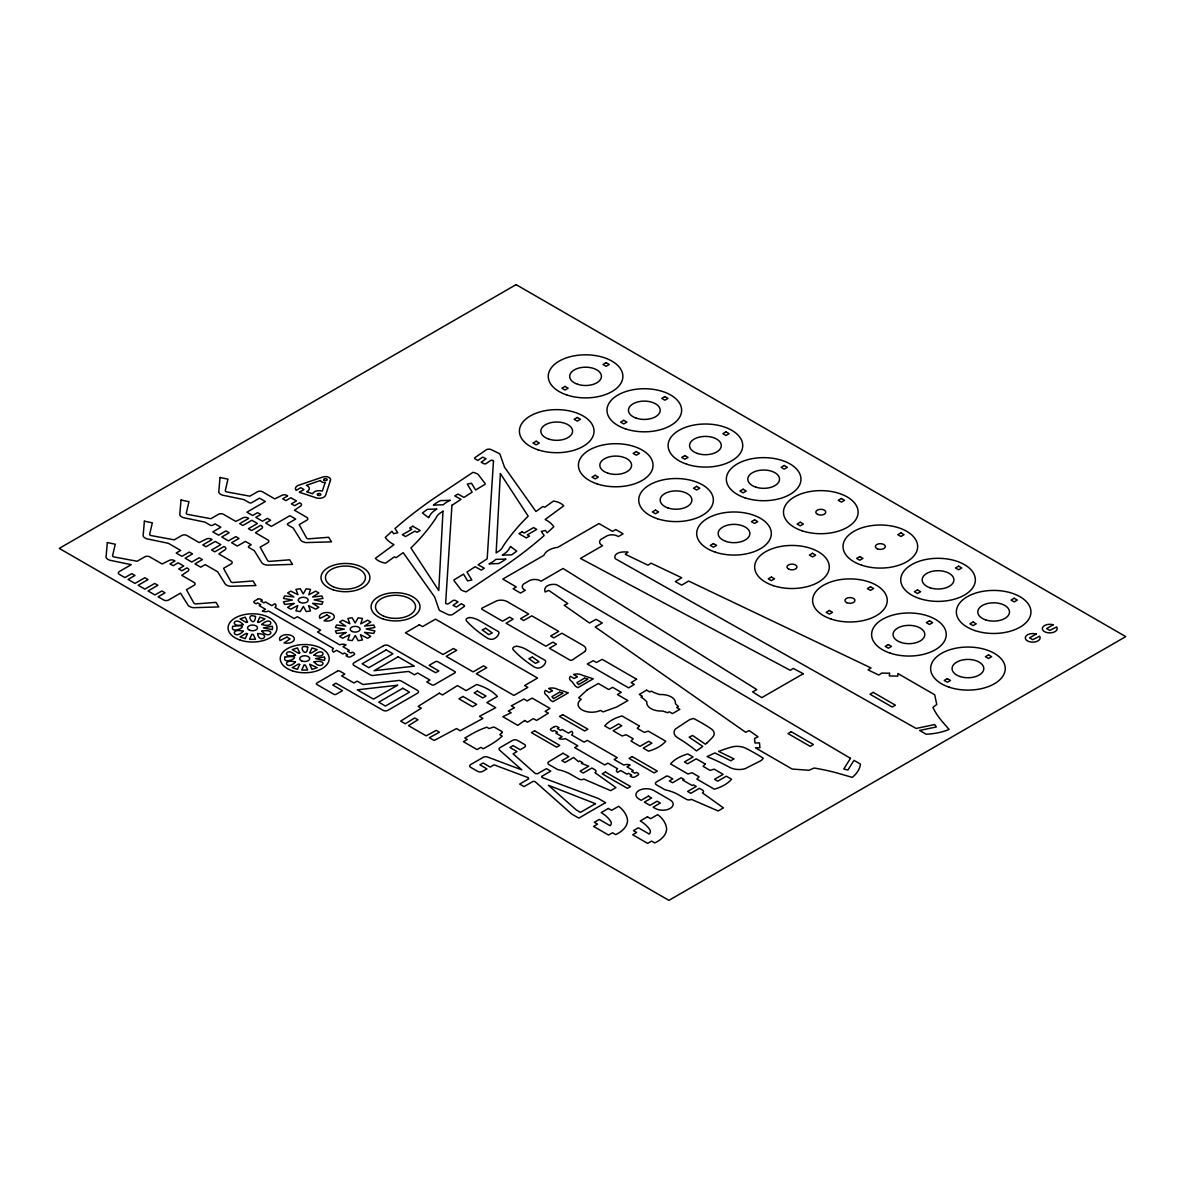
<?xml version="1.0" encoding="UTF-8"?>
<svg xmlns="http://www.w3.org/2000/svg" width="1185" height="1185" viewBox="0 0 1185 1185"><rect width="100%" height="100%" fill="white"/><g stroke="black" fill="none" stroke-linecap="round" stroke-linejoin="round"><path stroke-width="1.5" d="M243.251 631.22C234.186 640.804 228.809 627.354 243.251 631.22M261.811 624.495C275.75 628.865 271.646 615.015 261.811 624.495M293.939 603.461L287.614 607.342L290.769 609.164L297.805 605.565L295.939 610.882L300.235 611.549L303.39 606.424L306.219 611.549L308.396 611.297L310.514 610.882L308.515 605.624L315.684 609.164L318.839 607.342L312.603 603.283L321.831 604.365L322.972 601.876L314.218 599.877L322.972 598.425L321.831 595.951L312.603 597.018L318.839 592.959L315.684 591.137L308.796 594.781L310.514 589.419L306.219 588.752L303.227 593.892L300.235 588.752L298.057 589.004L295.939 589.419L297.953 594.677L290.769 591.137L287.614 592.959L293.91 596.929L284.637 595.951L283.482 598.425L292.369 600.054L283.482 601.876L284.637 604.365L293.939 603.461M295.435 661.956C286.548 671.539 280.845 658.119 295.435 661.956M314.01 655.231C327.949 659.601 323.846 645.751 314.01 655.231M345.872 632.538L339.547 636.419L342.687 638.241L349.738 634.642L347.872 639.959L352.167 640.626L355.322 635.486L358.137 640.626L360.329 640.374L362.447 639.959L360.433 634.701L367.617 638.241L370.757 636.419L364.536 632.346L373.749 633.427L374.904 630.953L366.15 628.954L374.904 627.502L373.749 625.013L364.536 626.095L370.757 622.021L367.617 620.214L360.729 623.843L362.447 618.481L358.137 617.829L355.159 622.969L352.167 617.829L349.975 618.066L347.872 618.481L349.871 623.754L342.687 620.214L339.547 622.036L345.768 626.095L336.555 625.013L335.399 627.502L344.302 629.131L335.399 630.953L336.555 633.427L345.872 632.538M442.983 511.224L438.761 590.56L410.914 547.974A338.999 195.718 0 0 0 436.095 517.815A19.538 11.287 0 0 1 440.479 512.868L442.983 511.224M500.366 473.6L496.145 552.936L498.648 551.292A19.538 11.287 0 0 0 503.033 546.329A338.999 195.718 0 0 1 528.199 516.171L500.366 473.6M451.944 505.328L445.649 602.943A1.674 0.963 0 0 0 448.611 603.609L452.951 600.588A1.674 0.963 0 0 1 455.395 600.514L457.973 601.936L453.04 605.357L456.418 607.075L461.246 603.743L463.972 605.254A1.674 0.963 0 0 1 464.105 606.572L452.907 614.304A3.481 2.014 0 0 1 448.004 614.556L440.213 610.808A3.481 2.014 0 0 1 439.042 609.653L434.643 596.988L403.181 552.654L396.16 557.676L394.383 556.846L385.599 563.142A16.427 9.495 0 0 1 375.334 558.372L393.968 544.656A33.195 19.167 0 0 1 385.273 537.457L391.954 531.265L393.613 533.68L397.819 532.717L394.975 528.599L395.79 527.873A545.411 314.884 0 0 1 440.968 493.671L473.022 472.297L475.615 473.126A6.977 4.029 0 0 1 478.621 475.022L485.035 483.421A1.748 1.007 0 0 1 484.695 484.517L475.615 490.012L471.497 483.258L467.275 484.117L472.148 492.116L464.002 497.419L457.914 494.056L454.788 495.937L461.009 499.374L451.944 505.328M493.478 461.202L487.168 558.831L478.103 564.771L484.324 568.207L481.199 570.103L475.126 566.741L466.979 572.044L471.852 580.028L467.616 580.887L463.513 574.147L454.433 579.628A1.748 1.007 0 0 0 454.092 580.724L460.506 589.123A6.977 4.029 0 0 0 463.513 591.034L466.105 591.863L498.144 570.474A545.411 314.884 0 0 0 543.322 536.272L544.152 535.546L541.308 531.443L545.5 530.465L547.174 532.88L553.839 526.703A33.195 19.167 0 0 0 545.159 519.504L563.779 505.788A16.427 9.495 0 0 0 553.514 501.018L544.745 507.298L542.952 506.469L535.931 511.505L504.469 467.157L500.085 454.507A3.481 2.014 0 0 0 498.9 453.351L491.123 449.604A3.481 2.014 0 0 0 486.205 449.856L475.022 457.588A1.674 0.963 0 0 0 475.141 458.906L477.881 460.417L482.71 457.084L486.087 458.788L481.14 462.209L483.732 463.631A1.674 0.963 0 0 0 486.161 463.557L490.516 460.55A1.674 0.963 0 0 1 493.478 461.202M107.331 542.567L106.028 557.276A7.48 4.325 0 0 0 111.864 560.653L131.209 564.682L119.329 571.54A3.481 2.014 0 0 0 119.329 574.384L124.884 577.599L131.787 573.614L134.971 575.451L128.069 579.435L134.971 583.42L144.837 577.732L148.036 579.569L138.171 585.271L144.851 589.123L154.717 583.435L157.916 585.271L148.051 590.974L154.954 594.959L161.856 590.974L165.041 592.811L158.138 596.796L163.708 600.01A3.481 2.014 0 0 0 168.625 600.01L180.52 593.137L187.497 604.306A7.48 4.325 0 0 0 193.333 607.683L218.81 606.927L215.951 602.35L195.851 603.92A2.37 1.363 0 0 1 193.748 602.824L186.46 589.715L194.103 585.301A3.481 2.014 0 0 0 194.103 582.457L181.749 575.317L187.985 571.111A3.481 2.014 0 0 0 187.808 568.37L186.934 567.882L181.912 570.785L178.713 568.933L183.734 566.03L178.18 562.816L173.143 565.719L169.959 563.882L174.98 560.979L174.121 560.475A3.481 2.014 0 0 0 169.381 560.372L162.093 563.971L149.725 556.832A3.481 2.014 0 0 0 144.807 556.832L137.149 561.246L114.441 557.039A2.37 1.363 0 0 1 112.545 555.824L115.256 544.226L107.331 542.567M144.407 521.178L143.104 535.887A7.48 4.325 0 0 0 148.94 539.264L168.285 543.278L180.668 550.433L176.18 553.025L181.912 556.343L189.333 552.062L192.533 553.913L185.112 558.194L191.777 562.031L199.184 557.75L202.383 559.601L194.977 563.882L200.709 567.2L205.212 564.608L217.596 571.748L224.557 582.916A7.48 4.325 0 0 0 230.394 586.294L255.886 585.538L253.027 580.961L232.912 582.531A2.37 1.363 0 0 1 230.808 581.435L223.521 568.326L231.179 563.912A3.481 2.014 0 0 0 231.179 561.068L218.81 553.928L225.061 549.721A3.481 2.014 0 0 0 224.869 546.981L224.009 546.478L214.737 551.84L211.537 549.988L220.81 544.641L215.24 541.426L205.983 546.774L202.783 544.937L212.056 539.575L211.182 539.086A3.481 2.014 0 0 0 206.457 538.982L199.169 542.582L186.8 535.442A3.481 2.014 0 0 0 181.868 535.442L174.225 539.856L151.502 535.65A2.37 1.363 0 0 1 149.621 534.435L152.332 522.822L144.407 521.178M181.038 500.026L179.75 514.734A7.48 4.325 0 0 0 185.586 518.112L204.931 522.126L210.263 525.207A1.748 1.007 0 0 0 212.722 525.207L215.048 523.874L220.854 527.221L212.811 531.872L218.558 535.19L225.98 530.91L229.179 532.746L221.758 537.027L228.424 540.878L235.83 536.598L239.029 538.449L231.608 542.73L237.356 546.048L245.399 541.397L251.22 544.759L248.909 546.092A1.748 1.007 0 0 0 248.909 547.514L254.242 550.595L261.204 561.764A7.48 4.325 0 0 0 267.04 565.141L292.517 564.386L289.673 559.809L269.558 561.379A2.37 1.363 0 0 1 267.454 560.283L260.167 547.174L267.825 542.745A3.481 2.014 0 0 0 267.825 539.901L255.456 532.761L261.692 528.554A3.481 2.014 0 0 0 261.515 525.829L260.656 525.325L251.605 530.539L248.42 528.703L257.456 523.489L251.887 520.274L242.851 525.488L239.651 523.637L248.687 518.423L247.828 517.919A3.481 2.014 0 0 0 243.088 517.815L235.815 521.43L223.447 514.29A3.481 2.014 0 0 0 218.514 514.29L210.856 518.704L188.148 514.497A2.37 1.363 0 0 1 186.252 513.283L188.978 501.67L181.038 500.026M220.025 477.496L218.736 492.205A7.48 4.325 0 0 0 224.572 495.582L243.917 499.596L249.25 502.677A1.748 1.007 0 0 0 251.709 502.677L259.53 498.159L265.351 501.522L246.88 512.187L252.612 515.505L257.545 512.661L260.744 514.497L255.812 517.356L262.477 521.193L267.41 518.349L270.595 520.2L265.677 523.044L271.409 526.362L289.881 515.697L295.702 519.06L287.896 523.563A1.748 1.007 0 0 0 287.896 524.985L293.228 528.066L300.19 539.234A7.48 4.325 0 0 0 306.026 542.597L331.519 541.856L328.66 537.279L308.544 538.849A2.37 1.363 0 0 1 306.441 537.753L299.153 524.644L306.811 520.215A3.481 2.014 0 0 0 306.811 517.371L294.443 510.231L300.679 506.025A3.481 2.014 0 0 0 300.501 503.299L299.642 502.796L294.606 505.699L291.406 503.862L296.443 500.959L290.873 497.744L285.852 500.648L282.652 498.796L287.688 495.893L286.814 495.389A3.481 2.014 0 0 0 282.074 495.286L274.802 498.9L262.433 491.76A3.481 2.014 0 0 0 257.5 491.76L249.842 496.174L227.135 491.968A2.37 1.363 0 0 1 225.254 490.753L227.964 479.14L220.025 477.496M889.565 673.287L889.328 675.894L897.682 676.161L897.919 673.539L934.698 694.78L936.772 704.468L932.906 707.43A143.415 82.802 0 0 0 942.786 722.183L949.096 729.456A45.563 26.307 0 0 1 926.137 734.226L919.634 730.464L936.343 726.953L934.639 724.553L916.124 728.449L615.326 558.713A8.606 4.977 0 0 1 621.814 552.077A14.901 8.606 0 0 1 628.006 552.166L625.25 554.254L648.017 565.215L651.024 563.142L681.731 577.762L675.317 581.568L681.686 585.153L688.633 581.05L870.975 667.925L868.087 669.94L878.84 675.065L881.729 673.05L889.565 673.287M232.704 626.406C229.283 636.108 255.916 622.895 232.704 626.406M247.502 622.081L246.302 622.481L240.066 618.896L245.236 617.178L247.502 622.081M257.575 633.634C259.174 644.847 272.535 633.886 257.619 633.545M272.52 627.902L272.283 629.635L263.366 627.902L272.283 626.184L272.52 627.902M284.904 657.142C281.482 666.844 308.115 653.631 284.904 657.142M299.686 652.817L298.487 653.216L292.265 649.632L297.435 647.914L299.686 652.817M309.759 664.37L312.01 669.377L317.18 667.659L309.803 664.281M324.72 658.638L324.468 660.371L315.551 658.638L324.468 656.92L324.72 658.638M247.502 633.738L245.236 638.641L240.066 636.923L246.302 633.338L247.502 633.738M257.589 621.977L258.76 622.481L264.996 618.896L259.811 617.178L257.589 621.977M299.686 664.474L297.435 669.377L292.251 667.659L298.487 664.074L299.686 664.474M309.774 652.713L310.944 653.216L317.18 649.632L312.01 647.914L309.774 652.713M325.06 482.665L322.335 491.123A6.636 3.836 0 0 0 312.588 493.76L306.663 491.79A6.977 4.029 0 0 0 306.367 485.302L320.409 480.517A5.229 3.022 0 0 0 325.06 482.665M330.274 480.755L325.638 495.182A6.636 3.836 0 0 1 321.224 498.115A6.636 3.836 0 0 1 314.647 497.315L300.412 492.604A8.725 5.036 0 0 1 299.272 492.264L303.982 489.538L300.797 487.687L296.191 490.353A8.725 5.036 0 0 1 295.657 489.657A6.977 4.029 0 0 1 299.612 484.917L322.75 477.051A5.229 3.022 0 0 1 328.808 477.348A5.229 3.022 0 0 1 330.274 480.755M243.251 624.599C228.853 628.494 234.141 615 243.251 624.599M261.841 631.131C269.454 640.626 277.497 628.02 261.841 631.131M295.435 655.335C280.978 659.201 286.4 645.736 295.435 655.335M314.04 661.867C321.757 671.391 329.578 658.697 314.04 661.867M255.516 616.511C254.597 630.139 243.488 611.875 255.516 616.511M251.768 634.493L249.546 639.308L255.516 639.308L253.22 634.405L251.768 634.493M307.715 647.247C306.885 660.786 295.613 642.7 307.715 647.247M303.967 665.229L301.731 670.043L307.715 670.043L305.419 665.14L303.967 665.229M850.504 758.341L843.75 769.021L847.912 770.013L854 760.355L860.503 764.118A45.563 26.307 0 0 1 852.267 777.375L839.661 773.731A143.415 82.802 0 0 0 814.11 768.028L808.985 770.265L792.187 769.065L755.408 747.824L759.94 747.691L759.481 742.862L754.963 742.995L754.549 738.477L758.044 736.803L749.172 730.597L745.661 732.271L595.211 626.983L602.306 622.984L596.085 619.311L589.523 623.014L564.178 605.283L567.778 603.55L548.788 590.397L545.174 591.982A14.901 8.606 0 0 1 545.026 588.412A8.606 4.977 0 0 1 556.52 584.664L850.504 758.341M429.281 516.601L428.57 517.667L422.408 512.986L427.385 509.328L436.821 509.032L435.132 510.157A26.648 15.39 0 0 0 429.281 516.601M510.542 546.492L509.846 547.544A26.648 15.39 0 0 1 503.995 554.002L502.292 555.113L511.727 554.832L516.719 551.158L510.542 546.492M639.426 726.02L637.263 728.345L644.255 732.389L648.284 731.13L665.748 741.217A37.372 21.582 0 0 1 648.491 751.172L643.248 748.15L651.883 743.158L648.684 741.321L640.048 746.298L631.027 741.099L633.205 738.773L626.198 734.73L622.169 735.974L613.149 730.775L621.784 725.783L618.6 723.946L609.949 728.923L604.72 725.901A37.372 21.582 0 0 1 621.977 715.933L639.426 726.02M705.268 764.029L703.09 766.354L710.096 770.398L714.125 769.139L723.146 774.353L714.511 779.345L717.71 781.182L726.346 776.205L731.589 779.226A37.372 21.582 0 0 1 714.333 789.18L696.869 779.108L699.046 776.782L692.04 772.738L688.011 773.998L670.547 763.91A37.372 21.582 0 0 1 687.818 753.956L693.047 756.978L684.412 761.97L687.611 763.807L696.247 758.815L705.268 764.029M502.025 732.656L499.818 734.715L502.203 736.092A80.891 46.704 0 0 1 491.805 743.899L483.361 748.772L480.903 747.365L477.066 749.572L463.424 741.692L467.26 739.484L464.801 738.062L473.245 733.189A80.891 46.704 0 0 1 486.768 727.19L489.153 728.553L492.723 727.279A1.674 0.963 0 0 1 494.782 727.427L501.788 731.471A1.674 0.963 0 0 1 502.025 732.656M587.182 689.907L578.65 697.817L581.242 699.298A13.672 7.895 0 0 0 582.087 709.919A13.672 7.895 0 0 0 600.484 710.408L603.061 711.904L616.763 706.986L627.872 700.587L617.415 694.543L621.251 692.336L612.571 687.315L608.734 689.537L598.292 683.493L587.182 689.907M706.778 743.054L705.43 744.239L692.573 735.485L689.152 737.174L702.764 746.432L696.469 750.92A218.647 126.232 0 0 0 678.072 738.003A13.479 7.791 0 0 1 675.45 729.012L688.515 720.376A10.413 6.014 0 0 1 693.64 718.51A191.333 110.472 0 0 1 711.622 729.13A13.02 7.51 0 0 1 713.192 736.552A114.471 66.093 0 0 1 706.778 743.054M524.659 720.524L517.801 725.353L502.81 716.703L511.165 712.733L508.291 711.074L514.453 707.741L511.357 705.83L523.963 699.002L527.058 700.928L532.198 698.143L549.944 708.378L545.13 711.356L548.433 713.148L536.627 720.421L533.309 718.628L527.532 722.183L524.659 720.524M733.811 758.815L730.908 760.8L714.866 752.934L707.09 756.578A218.647 126.232 0 0 1 729.456 767.199A13.479 7.791 0 0 0 745.039 768.71L759.985 761.155A10.413 6.014 0 0 0 763.229 758.207A191.333 110.472 0 0 0 744.832 747.824A13.02 7.51 0 0 0 731.975 746.92A114.471 66.093 0 0 0 720.702 750.623L718.643 751.394L733.811 758.815M584.857 651.498L572.311 659.971A1.748 1.007 0 0 1 569.792 660.015L549.425 648.254L556.476 644.181L552.936 642.137L545.885 646.21L506.099 623.236L513.149 619.163L509.609 617.118L502.558 621.192L482.191 609.431A1.748 1.007 0 0 1 482.251 607.979L496.93 600.736A8.754 5.051 0 0 1 507.535 601.817L528.629 613.993L520.541 618.659L523.711 620.496L531.798 615.83L558.713 631.368L550.625 636.034L553.81 637.871L561.883 633.205L582.976 645.381A8.754 5.051 0 0 1 584.857 651.498M439.235 693.195L418.053 706.438L421.312 708.186L400.663 721.117L405.3 723.783L414.691 717.991L417.994 719.769L408.484 725.635L426.156 735.841L436.317 730.345L439.398 732.256L429.355 737.677L434.184 740.462L456.551 728.553L460.135 730.76L482.947 718.451L479.51 716.318L495.73 707.682L486.842 702.557L497.404 696.454A49.4 28.514 0 0 0 476.696 684.5L466.135 690.603L457.454 685.582L442.479 694.958L439.235 693.195M803.267 673.732L761.777 697.639L752.549 691.877L756.83 689.596L563.068 568.474L541.027 581.213A8.073 4.651 0 0 0 530.006 580.309L523.711 583.938A8.073 4.651 0 0 0 525.281 590.293L520.496 593.063L513.105 588.782L516.319 586.931L502.751 579.095L543.915 555.335A18.145 10.472 0 0 1 557.779 547.322L598.958 523.563L612.512 531.398L615.726 529.532L623.117 533.813L618.333 536.568A8.073 4.651 0 0 0 607.327 535.664L601.032 539.293A8.073 4.651 0 0 0 602.602 545.648L580.457 558.431L790.247 670.295L793.283 668.414L803.267 673.732M636.597 679.242L631.131 682.604L634.271 684.426L628.628 687.878L587.271 663.956L593.27 660.697L596.41 662.504L602.217 659.349L636.597 679.242M605.535 802.645L578.843 818.109L571.585 813.947L534.909 781.493A6.858 3.955 0 0 1 533.146 781.33L524.051 786.588L519.682 784.07L528.673 778.871A6.858 3.955 0 0 1 528.273 777.671L494.056 764.829L490.16 767.08L483.08 762.992L479.895 764.829L486.961 768.917L482.665 771.391A3.481 2.014 0 0 1 477.733 771.391L470.756 767.376A3.481 2.014 0 0 1 470.756 764.518L483.243 757.319A3.481 2.014 0 0 1 487.613 757.052L521.83 769.88L499.596 750.135A3.481 2.014 0 0 1 500.055 747.616L512.572 740.388A3.481 2.014 0 0 1 517.504 740.388L524.466 744.417A3.481 2.014 0 0 1 524.466 747.261L520.185 749.735L513.105 745.646L509.92 747.483L517.001 751.571L513.09 753.823L535.324 773.583A6.858 3.955 0 0 1 537.442 773.82L546.418 768.621L550.788 771.139L541.678 776.397A6.858 3.955 0 0 1 541.989 777.449L598.292 798.468L605.535 802.645M516.097 284.637L59.25 548.388L668.903 900.363L1125.75 636.612L516.097 284.637M565.008 386.414L561.868 388.221L565.008 390.043L568.148 388.221L565.008 386.414M606.127 362.669L602.987 364.476L606.127 366.298L609.283 364.476L606.127 362.669M257.604 599.24L254.464 601.062A2.222 1.289 0 0 0 254.464 602.884L256.034 603.787L257.604 602.884L260.759 604.691L259.189 605.609L265.484 609.238L262.329 611.06A5.007 2.888 0 0 0 268.625 611.06L333.489 648.506A5.007 2.888 0 0 0 333.489 652.135L336.629 650.313L342.924 653.957L344.494 653.039L347.649 654.861L346.079 655.764L347.649 656.683A2.222 1.289 0 0 0 350.79 656.683L353.945 654.861A2.222 1.289 0 0 0 353.945 653.039L352.36 652.135L350.79 653.039L347.649 651.232L349.219 650.313L342.924 646.684L346.064 644.862A5.007 2.888 0 0 0 339.769 644.862L317.462 631.99L320.617 630.168L297.346 616.733L294.191 618.555L274.92 607.416A5.007 2.888 0 0 0 274.92 603.787L271.765 605.609L265.47 601.965L263.899 602.884L260.759 601.062L262.329 600.158L260.759 599.24A2.222 1.289 0 0 0 257.604 599.24M536.168 441.22L533.013 443.042L536.153 444.849L539.308 443.027L536.168 441.22M577.288 417.475L574.133 419.297L577.288 421.105L580.428 419.297L577.288 417.475M412.795 526.229L409.64 528.051L411.802 529.295L402.367 534.746L405.507 536.568L414.943 531.117L417.031 532.317L420.186 530.51L412.795 526.229M623.754 420.319L620.614 422.141L623.754 423.949L626.895 422.141L623.754 420.319M664.874 396.575L661.734 398.397L664.874 400.219L668.029 398.397L664.874 396.575M286.948 637.115L280.045 640.581A7.465 4.31 0 0 1 285.97 634.656A7.465 4.31 0 0 1 294.339 639.485A7.465 4.31 0 0 1 284.089 642.922L290.088 638.922L286.948 637.115M326.882 614.956L319.98 618.422A7.465 4.31 0 0 1 325.905 612.497A7.465 4.31 0 0 1 334.288 617.341A7.465 4.31 0 0 1 324.038 620.762L330.037 616.778L326.882 614.956M595.166 475.289L592.026 477.096L595.166 478.918L598.321 477.096L595.166 475.289M636.286 451.544L633.145 453.366L636.286 455.173L639.441 453.366L636.286 451.544M522.081 531.828L518.941 533.65L526.333 537.916L529.488 536.109L527.325 534.85L536.761 529.399L533.606 527.592L524.17 533.043L522.081 531.828M684.856 455.603L681.716 457.425L684.856 459.232L688.011 457.425L684.856 455.603M725.99 431.858L722.835 433.68L725.975 435.488L729.13 433.68L725.99 431.858M337.384 671.169L316.81 683.064A1.748 1.007 0 0 0 316.588 684.323L334.022 694.38A1.748 1.007 0 0 0 336.229 694.262L342.48 690.648L332.778 685.048L335.962 683.197L383.036 710.304A3.481 2.014 0 0 0 387.954 710.304L417.49 693.225A3.481 2.014 0 0 0 417.49 690.381L401.359 681.079A3.481 2.014 0 0 0 398.219 680.531L363.04 684.53L357.129 681.123L353.93 682.975L341.635 675.894L344.835 674.028L339.858 671.154A1.748 1.007 0 0 0 337.384 671.169M419.357 624.762L405.418 632.805L443.027 654.52L453.485 648.476L456.669 650.313L446.212 656.357L473.111 671.88L483.554 665.851L486.739 667.688L476.296 673.717L513.905 695.432L527.829 687.389L524.629 685.537L537.59 678.057L435.502 619.133L422.541 626.613L419.357 624.762M383.673 645.647L354.122 662.711A3.481 2.014 0 0 0 354.122 665.555L370.253 674.857A3.481 2.014 0 0 0 373.394 675.42L408.573 671.421L414.469 674.828L417.683 672.976L429.977 680.072L426.763 681.923L431.74 684.797A1.748 1.007 0 0 0 434.214 684.797L454.803 672.917A1.748 1.007 0 0 0 455.025 671.643L437.591 661.585A1.748 1.007 0 0 0 435.399 661.704L429.133 665.318L438.835 670.932L435.636 672.769L388.606 645.647A3.481 2.014 0 0 0 383.673 645.647M386.177 649.898L362.106 663.793L368.816 667.673L392.887 653.779L386.177 649.898M398.145 656.816L374.075 670.71L414.32 666.148L398.145 656.816M655.483 510.113L652.342 511.935L655.483 513.742L658.638 511.92L655.483 510.113M696.617 486.368L693.462 488.19L696.602 489.998L699.757 488.19L696.617 486.368M397.538 685.241L373.482 699.135L357.307 689.818L397.538 685.241M743.114 489.227L739.958 491.049L743.114 492.856L746.254 491.049L743.114 489.227M784.233 465.483L781.093 467.305L784.233 469.127L787.373 467.305L784.233 465.483M402.796 688.263L378.741 702.172L385.466 706.053L409.521 692.144L402.796 688.263M713.444 543.574L710.304 545.381L713.444 547.203L716.599 545.381L713.444 543.574M754.578 519.83L751.423 521.652L754.564 523.459L757.719 521.652L754.578 519.83M462.994 696.469L458.906 698.824L472.593 706.734L476.681 704.364L462.994 696.469M477.362 691.077L474.178 692.914L482.828 697.921L486.013 696.069L477.362 691.077M800.26 522.215L797.105 524.037L800.26 525.859L803.4 524.037L800.26 522.215M841.38 498.485L838.239 500.292L841.38 502.114L844.52 500.292L841.38 498.485M552.417 690.662L549.218 692.499L545.441 690.322A7.554 4.355 0 0 0 546.966 695.521L550.61 700.305L552.98 701.683L568.311 692.825L557.646 689.359A7.554 4.355 0 0 0 548.64 688.47L552.417 690.662M577.362 676.65L574.177 678.501L570.385 676.309A7.554 4.355 0 0 0 571.911 681.508L575.554 686.308L577.924 687.67L593.255 678.812L582.59 675.346A7.554 4.355 0 0 0 573.584 674.472L577.362 676.65M559.572 692.247L551.973 696.632A14.62 8.443 0 0 0 553.632 698.572L562.919 693.21A14.62 8.443 0 0 0 559.572 692.247M584.516 678.235L576.917 682.619A14.62 8.443 0 0 0 578.576 684.56L587.864 679.198A14.62 8.443 0 0 0 584.516 678.235M771.405 577.036L768.265 578.843L771.405 580.665L774.56 578.843L771.405 577.036M812.525 553.291L809.385 555.113L812.525 556.92L815.68 555.113L812.525 553.291M534.598 730.834L531.458 732.656L556.639 747.187L559.779 745.365L534.598 730.834M562.668 714.629L559.513 716.451L584.694 730.982L587.834 729.175L562.668 714.629M554.269 726.746L551.129 728.568A2.222 1.289 0 0 0 551.129 730.375L552.699 731.293L554.269 730.375L557.424 732.197L555.854 733.1L562.134 736.729L558.994 738.551A5.007 2.888 0 0 0 565.289 738.551L577.836 745.795L574.681 747.616L604.72 764.947L607.861 763.14L617.563 768.739A5.007 2.888 0 0 0 617.563 772.368L620.703 770.546L626.998 774.19L628.568 773.272L631.724 775.094L630.153 775.997L631.724 776.916A2.222 1.289 0 0 0 634.864 776.916L638.019 775.094A2.222 1.289 0 0 0 638.004 773.272L636.434 772.368L634.864 773.272L631.724 771.465L633.294 770.546L626.998 766.917L630.139 765.095A5.007 2.888 0 0 0 623.843 765.095L614.156 759.511L617.296 757.689L587.271 740.344L584.116 742.165L571.585 734.922A5.007 2.888 0 0 0 571.585 731.293L568.43 733.1L562.134 729.471L560.564 730.375L557.424 728.568L558.994 727.649L557.409 726.746A2.222 1.289 0 0 0 554.269 726.746M859.792 556.594L856.637 558.416L859.792 560.224L862.932 558.402L859.792 556.594M900.911 532.85L897.771 534.672L900.911 536.479L904.051 534.672L900.911 532.85M646.654 690.159L639.263 694.44L642.403 696.247L641.011 697.047L643.248 698.558A48.111 27.773 0 0 1 646.847 701.935A14.338 8.28 0 0 0 662.563 711.015A47.785 27.581 0 0 1 667.599 712.748L669.303 711.77L672.443 713.592L679.834 709.326L676.694 707.504L678.442 706.497A50.999 29.447 0 0 1 675.391 703.609A14.338 8.28 0 0 0 659.675 694.543A51.355 29.64 0 0 1 653.853 692.44L651.306 691.107L649.81 691.981L646.654 690.159M562.993 753.245L548.907 761.688A3.481 2.014 0 0 0 548.907 764.532L557.483 769.48A37.787 21.819 0 0 1 571.807 774.96L578.932 779.078A3.481 2.014 0 0 0 583.864 779.078L610.645 790.662L615.933 787.61L594.974 772.664A3.481 2.014 0 0 0 594.974 769.806L591.893 768.028L583.272 773.02L580.087 771.183L588.708 766.191L581.465 763.392L582.664 762.696L579.687 760.977L578.473 761.674L573.629 757.496L565.008 762.473L561.823 760.637L568.815 756.593L562.993 753.245M829.367 610.497L826.226 612.319L829.367 614.126L832.507 612.304L829.367 610.497M870.486 586.753L867.346 588.575L870.486 590.382L873.641 588.575L870.486 586.753M917.486 589.908L914.346 591.715L917.486 593.537L920.626 591.715L917.486 589.908M958.606 566.163L955.465 567.985L958.606 569.792L961.761 567.971L958.606 566.163M605.417 772.013L602.261 773.835L627.443 788.366L630.583 786.559L605.417 772.013M632.168 756.578L629.013 758.385L654.194 772.931L657.334 771.109L632.168 756.578M595.462 803.697L580.457 812.362L576.34 809.992L548.403 785.285L595.462 803.697M888.38 644.566L885.225 646.373L888.38 648.195L891.52 646.373L888.38 644.566M929.499 620.822L926.344 622.643L929.499 624.451L932.639 622.643L929.499 620.822M608.364 808.481L601.18 812.629A41.282 23.833 0 0 1 610.319 820.805A9.421 5.436 0 0 1 610.201 825.738L599.284 819.442L594.352 822.286L597.551 824.138L593.611 826.419L608.557 835.04L612.497 832.759L615.696 834.61A32.01 18.486 0 0 0 627.546 820.479A45.045 26.011 0 0 0 620.111 807.474L618.614 806.304L611.623 810.347L608.364 808.481M666.074 776.397L656.431 781.967A3.481 2.014 0 0 0 656.431 784.826L665.007 789.773A37.787 21.819 0 0 1 679.331 795.253L686.471 799.357A3.481 2.014 0 0 0 691.388 799.357L718.169 810.955L723.457 807.903L702.498 792.943A3.481 2.014 0 0 0 702.498 790.099L699.417 788.321L690.796 793.298L687.611 791.462L696.232 786.485L693.388 784.84L692.173 785.537L682.812 780.115L684.012 779.419L681.153 777.775L672.532 782.767L669.347 780.915L672.799 778.93L668.429 776.412A1.674 0.963 0 0 0 666.074 776.397M648.388 796.142L641.189 800.305L638.967 799.031A10.458 6.043 0 0 1 638.967 790.484A10.458 6.043 0 0 1 653.764 790.484L670.117 799.919A10.458 6.043 0 0 1 670.117 808.466A10.458 6.043 0 0 1 655.32 808.466L653.113 807.192L660.312 803.03L657.127 801.193L649.928 805.356L644.373 802.141L651.572 797.994L648.388 796.142M973.078 622.006L969.937 623.814L973.078 625.636L976.233 623.814L973.078 622.006M1014.212 598.262L1011.057 600.084L1014.212 601.891L1017.352 600.084L1014.212 598.262M791.224 731.708L788.025 733.559L810.214 746.372L813.414 744.521L791.224 731.708M647.44 816.806L640.255 820.953A41.282 23.833 0 0 1 649.395 829.13A9.421 5.436 0 0 1 649.276 834.077L638.359 827.767L633.427 830.626L636.626 832.462L632.686 834.744L647.632 843.365L651.572 841.098L654.772 842.935A32.01 18.486 0 0 0 666.622 828.804A45.045 26.011 0 0 0 659.186 815.798L657.69 814.628L650.698 818.672L647.44 816.806M873.226 692.366L870.012 694.232L892.201 707.03L895.416 705.179L873.226 692.366M947.378 678.635L944.238 680.442L947.378 682.264L950.533 680.442L947.378 678.635M988.512 654.89L985.357 656.712L988.497 658.519L991.652 656.712L988.512 654.89M1036.179 634.034L1029.572 637.841L1032.713 639.663L1039.615 636.197A7.465 4.31 0 0 1 1033.69 642.122A7.465 4.31 0 0 1 1025.321 637.278A7.465 4.31 0 0 1 1035.572 633.856L1036.179 634.034M1053.228 624.791L1046.622 628.613L1049.762 630.42L1056.665 626.954A7.465 4.31 0 0 1 1050.739 632.879A7.465 4.31 0 0 1 1042.356 628.05A7.465 4.31 0 0 1 1052.621 624.614L1053.228 624.791M485.687 628.287L482.191 629.931L488.812 634.612L492.293 632.968L485.687 628.287M532.361 657.038L528.88 658.682L535.487 663.363L538.982 661.719L532.361 657.038M450.107 500.322L440.494 500.603A49.814 28.766 0 0 0 433.369 505.077L443.323 504.766A27.136 15.672 0 0 1 450.107 500.322M505.743 559.083L495.789 559.379A27.136 15.672 0 0 1 489.02 563.838L498.618 563.542A49.814 28.766 0 0 0 505.743 559.083M469.941 617.548L469.852 617.533A4.147 2.4 0 0 0 466.49 620.984L468.06 622.629A150.821 87.083 0 0 0 486.679 637.649A6.636 3.836 0 0 0 490.723 639.248A3.481 2.014 0 0 0 492.93 639.115A6.355 3.673 0 0 0 494.841 638.345A15.642 9.036 0 0 0 498.974 632.968A3.481 2.014 0 0 0 497.967 631.368L478.799 620.303A19.849 11.465 0 0 0 471.023 617.637A12.665 7.303 0 0 0 469.941 617.548M516.63 646.299L516.527 646.284A4.147 2.4 0 0 0 513.179 649.736L514.749 651.38A150.821 87.083 0 0 0 533.368 666.4A6.636 3.836 0 0 0 537.398 667.999A3.481 2.014 0 0 0 539.605 667.866A6.355 3.673 0 0 0 541.53 667.096A15.642 9.036 0 0 0 545.663 661.719A3.481 2.014 0 0 0 544.656 660.119L525.473 649.054A19.849 11.465 0 0 0 517.712 646.388A12.665 7.303 0 0 0 516.63 646.299M974.988 630.598A37.313 21.537 0 0 0 1030.95 611.949A37.313 21.537 0 0 0 974.988 593.3A37.313 21.537 0 0 0 974.988 630.598M985.713 619.888A15.864 9.154 0 0 0 1009.501 611.949A15.864 9.154 0 0 0 985.713 604.024A15.864 9.154 0 0 0 985.713 619.888M949.289 687.226A37.313 21.537 0 0 0 1005.25 668.577A37.313 21.537 0 0 0 949.289 649.928A37.313 21.537 0 0 0 949.289 687.226M960.013 676.517A15.864 9.154 0 0 0 983.802 668.577A15.864 9.154 0 0 0 960.013 660.652A15.864 9.154 0 0 0 960.013 676.517M890.276 653.172A37.313 21.537 0 0 0 946.237 634.508A37.313 21.537 0 0 0 890.276 615.859A37.313 21.537 0 0 0 890.276 653.172M901 642.448A15.864 9.154 0 0 0 924.804 634.508A15.864 9.154 0 0 0 901 626.584A15.864 9.154 0 0 0 901 642.448M919.382 598.499A37.313 21.537 0 0 0 975.359 579.85A37.313 21.537 0 0 0 919.382 561.201A37.313 21.537 0 0 0 919.382 598.499M930.106 587.79A15.864 9.154 0 0 0 953.91 579.85A15.864 9.154 0 0 0 930.106 571.925A15.864 9.154 0 0 0 930.106 587.79M861.688 565.201A37.313 21.537 0 0 0 917.649 546.537A37.313 21.537 0 0 0 861.688 527.888A37.313 21.537 0 0 0 861.688 565.201M877.315 548.818A4.992 2.874 0 0 0 885.284 546.922A4.992 2.874 0 0 0 878.44 543.885A4.992 2.874 0 0 0 877.315 548.818M831.263 619.103A37.313 21.537 0 0 0 887.239 600.439A37.313 21.537 0 0 0 831.263 581.791A37.313 21.537 0 0 0 831.263 619.103M846.89 602.721A4.992 2.874 0 0 0 854.874 600.825A4.992 2.874 0 0 0 848.016 597.788A4.992 2.874 0 0 0 846.89 602.721M773.316 585.642A37.313 21.537 0 0 0 829.278 566.978A37.313 21.537 0 0 0 773.316 548.329A37.313 21.537 0 0 0 773.316 585.642M788.929 569.259A4.992 2.874 0 0 0 796.913 567.363A4.992 2.874 0 0 0 790.054 564.327A4.992 2.874 0 0 0 788.929 569.259M802.156 530.821A37.313 21.537 0 0 0 858.118 512.172A37.313 21.537 0 0 0 802.156 493.508A37.313 21.537 0 0 0 802.156 530.821M817.783 514.453A4.992 2.874 0 0 0 825.752 512.542A4.992 2.874 0 0 0 818.909 509.506A4.992 2.874 0 0 0 817.783 514.453M715.355 552.18A37.313 21.537 0 0 0 771.317 533.517A37.313 21.537 0 0 0 715.355 514.868A37.313 21.537 0 0 0 715.355 552.18M726.079 541.456A15.864 9.154 0 0 0 749.868 533.517A15.864 9.154 0 0 0 726.079 525.592A15.864 9.154 0 0 0 726.079 541.456M745.01 497.833A37.313 21.537 0 0 0 800.971 479.184A37.313 21.537 0 0 0 745.01 460.521A37.313 21.537 0 0 0 745.01 497.833M755.734 487.109A15.864 9.154 0 0 0 779.537 479.184A15.864 9.154 0 0 0 755.734 471.245A15.864 9.154 0 0 0 755.734 487.109M686.767 464.209A37.313 21.537 0 0 0 742.728 445.545A37.313 21.537 0 0 0 686.767 426.896A37.313 21.537 0 0 0 686.767 464.209M697.491 453.485A15.864 9.154 0 0 0 721.28 445.545A15.864 9.154 0 0 0 697.491 437.62A15.864 9.154 0 0 0 697.491 453.485M625.65 428.926A37.313 21.537 0 0 0 681.627 410.277A37.313 21.537 0 0 0 625.65 391.613A37.313 21.537 0 0 0 625.65 428.926M636.375 418.201A15.864 9.154 0 0 0 660.178 410.277A15.864 9.154 0 0 0 636.375 402.337A15.864 9.154 0 0 0 636.375 418.201M566.904 395.005A37.313 21.537 0 0 0 622.88 376.356A37.313 21.537 0 0 0 566.904 357.707A37.313 21.537 0 0 0 566.904 395.005M577.628 384.281A15.864 9.154 0 0 0 601.432 376.356A15.864 9.154 0 0 0 577.628 368.416A15.864 9.154 0 0 0 577.628 384.281M657.394 518.719A37.313 21.537 0 0 0 713.355 500.055A37.313 21.537 0 0 0 657.394 481.406A37.313 21.537 0 0 0 657.394 518.719M668.118 507.995A15.864 9.154 0 0 0 691.907 500.055A15.864 9.154 0 0 0 668.118 492.13A15.864 9.154 0 0 0 668.118 507.995M597.077 483.895A37.313 21.537 0 0 0 653.039 465.231A37.313 21.537 0 0 0 597.077 446.582A37.313 21.537 0 0 0 597.077 483.895M607.786 473.171A15.864 9.154 0 0 0 631.59 465.231A15.864 9.154 0 0 0 607.786 457.306A15.864 9.154 0 0 0 607.786 473.171M538.064 449.826A37.313 21.537 0 0 0 594.026 431.162A37.313 21.537 0 0 0 538.064 412.513A37.313 21.537 0 0 0 538.064 449.826M548.788 439.102A15.864 9.154 0 0 0 572.577 431.162A15.864 9.154 0 0 0 548.788 423.238A15.864 9.154 0 0 0 548.788 439.102M318.232 495.36A1.763 1.007 0 0 0 320.868 494.471A1.763 1.007 0 0 0 318.232 493.597A1.763 1.007 0 0 0 318.232 495.36M324.334 480.443A1.763 1.007 0 0 0 327.149 479.777A1.763 1.007 0 0 0 324.734 478.71A1.763 1.007 0 0 0 324.334 480.443M333.222 589.819A24.455 14.116 0 0 0 369.913 577.599A24.455 14.116 0 0 0 333.222 565.364A24.455 14.116 0 0 0 333.222 589.819M333.281 586.753A19.997 11.539 0 0 0 365.276 579.095A19.997 11.539 0 0 0 337.799 566.934A19.997 11.539 0 0 0 333.281 586.753M383.318 619.044A24.455 14.116 0 0 0 419.994 606.809A24.455 14.116 0 0 0 383.318 594.589A24.455 14.116 0 0 0 383.318 619.044M383.362 615.978A19.997 11.539 0 0 0 415.372 608.32A19.997 11.539 0 0 0 387.895 596.144A19.997 11.539 0 0 0 383.362 615.978M300.19 602.439A4.992 2.874 0 0 0 308.174 600.528A4.992 2.874 0 0 0 301.316 597.492A4.992 2.874 0 0 0 300.19 602.439M352.123 631.501A4.992 2.874 0 0 0 360.092 629.605A4.992 2.874 0 0 0 353.248 626.569A4.992 2.874 0 0 0 352.123 631.501M292.488 670.873A24.455 14.116 0 0 0 329.178 658.638A24.455 14.116 0 0 0 292.488 646.417A24.455 14.116 0 0 0 292.488 670.873M301.686 660.934A4.992 2.874 0 0 0 309.67 659.023A4.992 2.874 0 0 0 302.812 655.986A4.992 2.874 0 0 0 301.686 660.934M240.303 640.137A24.455 14.116 0 0 0 276.979 627.902A24.455 14.116 0 0 0 240.303 615.682A24.455 14.116 0 0 0 240.303 640.137M249.502 630.198A4.992 2.874 0 0 0 257.471 628.287A4.992 2.874 0 0 0 250.627 625.25A4.992 2.874 0 0 0 249.502 630.198"/></g></svg>
